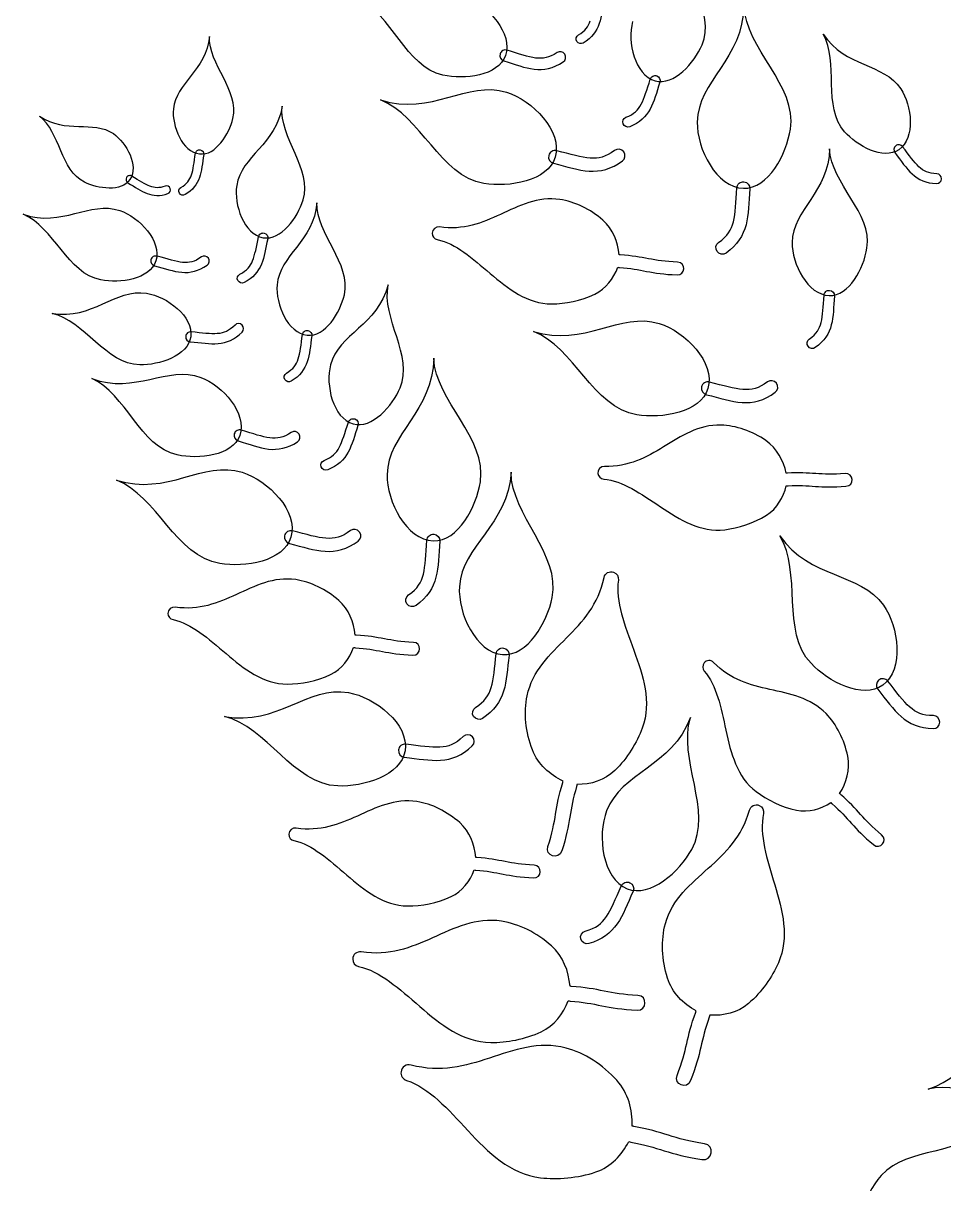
# Model space of a CAD drawing. Extents: x 5.1 to 86.3, y 5.1 to 86.3.
# Drawn here: x 37.59 to 43.48, y 64.34 to 71.77 of the extents above; entities that cross this region are included whole.
import ezdxf

# ---------------------------------------------------------------- set-up
doc = ezdxf.new("R2010")
doc.units = 0
doc.layers.add('View004', color=7, linetype='CONTINUOUS')

msp = doc.modelspace()

# ---------------------------------------------------------------- linework, layer by layer
at = {"layer": 'View004', "color": 1}
for p, q in [((40.640508, 71.57202), (40.640508, 71.57202)), ((40.675431, 71.561856), (40.675431, 71.561856)), ((41.643704, 71.431787), (41.643704, 71.431787)), ((41.633009, 71.400693), (41.633009, 71.400693)), ((38.722092, 70.958873), (38.722092, 70.958873)), ((43.173512, 70.984275), (43.173512, 70.984275)), ((43.193064, 70.959294), (43.193064, 70.959294)), ((38.717575, 70.932186), (38.717575, 70.932186)), ((40.952188, 70.921979), (40.952188, 70.921979)), ((40.993238, 70.912302), (40.993238, 70.912302)), ((38.249832, 70.781378), (38.249832, 70.781378)), ((38.271719, 70.768622), (38.271719, 70.768622)), ((42.201652, 70.753972), (42.201652, 70.753972)), ((42.198011, 70.712187), (42.198011, 70.712187)), ((39.124416, 70.395816), (39.124416, 70.395816)), ((39.131288, 70.425518), (39.131288, 70.425518)), ((40.205897, 70.42477), (40.20585, 70.424758)), ((38.406282, 70.254968), (38.406282, 70.254968)), ((38.437525, 70.246863), (38.437525, 70.246863)), ((42.747428, 70.025323), (42.747428, 70.025323)), ((42.750352, 70.058875), (42.750352, 70.058875)), ((39.405911, 69.77184), (39.405911, 69.77184)), ((39.410706, 69.801947), (39.410706, 69.801947)), ((38.628484, 69.764025), (38.628484, 69.764025)), ((38.660652, 69.76137), (38.660652, 69.76137)), ((41.930539, 69.440655), (41.930539, 69.440655)), ((41.971589, 69.430978), (41.971589, 69.430978)), ((39.70032, 69.204258), (39.70032, 69.204258)), ((39.711015, 69.235352), (39.711015, 69.235352)), ((38.93954, 69.140232), (38.93954, 69.140232)), ((38.974463, 69.130068), (38.974463, 69.130068)), ((41.267155, 68.886712), (41.267123, 68.886734)), ((39.261405, 68.488221), (39.261405, 68.488221)), ((39.302455, 68.478544), (39.302455, 68.478544)), ((40.21312, 68.455683), (40.21312, 68.455683)), ((40.216761, 68.497468), (40.216761, 68.497468)), ((41.367589, 68.254851), (41.36753, 68.254855)), ((38.515115, 67.991012), (38.515068, 67.991)), ((40.662486, 67.769103), (40.662486, 67.769103)), ((40.65702, 67.727517), (40.65702, 67.727517)), ((41.946646, 67.673436), (41.946671, 67.673398)), ((43.06414, 67.563228), (43.06414, 67.563228)), ((43.090581, 67.531062), (43.090581, 67.531062)), ((39.990558, 67.116178), (39.990558, 67.116178)), ((40.03251, 67.111845), (40.03251, 67.111845)), ((42.299862, 66.76125), (42.299799, 66.761259)), ((39.289044, 66.576632), (39.28904, 66.576686)), ((41.454507, 66.228334), (41.454507, 66.228334)), ((41.472315, 66.26631), (41.472315, 66.26631)), ((39.697381, 65.777962), (39.697414, 65.777975)), ((40.006936, 65.056524), (40.006938, 65.056614))]:
    msp.add_line(p, q, dxfattribs=at)
for points in [[(41.934131, 71.631082), (42.020339, 71.834619), (41.814957, 72.076931), (41.857102, 72.289715)], [(40.275167, 71.436639), (40.036235, 71.488533), (39.948221, 71.828689), (39.729032, 71.926303)], [(40.425641, 71.933457), (40.565525, 71.881414), (40.724907, 71.702667), (40.675431, 71.561856)], [(41.304707, 71.932593), (41.295313, 71.867997), (41.291476, 71.814622), (41.275293, 71.766157)], [(42.200983, 71.881678), (42.197445, 71.541672), (41.906357, 71.397767), (41.902705, 71.135744)], [(42.499599, 71.090274), (42.543477, 71.368795), (42.214493, 71.605312), (42.200983, 71.881678)], [(41.142361, 71.6935), (41.187066, 71.720521), (41.205216, 71.746873), (41.217941, 71.785082)], [(41.488723, 71.778891), (41.454253, 71.648439), (41.50321, 71.437542), (41.633009, 71.400693)], [(41.275293, 71.766157), (41.259155, 71.717688), (41.228215, 71.675097), (41.173567, 71.642067)], [(42.845882, 71.074467), (42.703128, 71.232889), (42.814034, 71.518565), (42.708543, 71.699305)], [(42.708543, 71.699305), (42.851102, 71.485265), (43.094986, 71.514186), (43.205435, 71.349619)], [(38.780347, 71.684246), (38.760378, 71.465739), (38.565661, 71.388328), (38.549677, 71.219985)], [(38.931232, 71.159676), (38.973949, 71.336537), (38.774655, 71.505785), (38.780347, 71.684246)], [(41.132247, 71.65218), (41.12363, 71.666384), (41.128158, 71.684883), (41.142361, 71.6935)], [(41.173567, 71.642067), (41.159363, 71.633449), (41.140864, 71.637977), (41.132247, 71.65218)], [(41.633009, 71.400693), (41.754587, 71.366177), (41.884842, 71.514707), (41.934131, 71.631082)], [(40.675431, 71.561856), (40.629088, 71.429963), (40.41178, 71.406967), (40.275167, 71.436639)], [(40.640508, 71.57202), (40.634994, 71.553066), (40.645838, 71.533219), (40.664768, 71.527622)], [(40.658171, 71.593536), (40.649625, 71.589036), (40.643257, 71.581278), (40.640508, 71.57202)], [(40.685905, 71.59593), (40.676715, 71.5989), (40.666716, 71.598037), (40.658171, 71.593536)], [(40.868102, 71.546085), (40.820396, 71.551807), (40.762555, 71.572482), (40.685905, 71.59593)], [(41.005402, 71.58097), (40.953479, 71.546506), (40.915805, 71.54035), (40.868102, 71.546085)], [(41.05513, 71.570833), (41.044197, 71.587365), (41.021933, 71.591903), (41.005402, 71.58097)], [(41.044993, 71.521105), (41.061524, 71.532038), (41.066063, 71.554302), (41.05513, 71.570833)], [(40.664768, 71.527622), (40.73924, 71.504851), (40.798776, 71.481802), (40.859303, 71.474573)], [(40.859303, 71.474573), (40.919813, 71.467292), (40.981521, 71.478975), (41.044993, 71.521105)], [(39.875469, 71.277616), (40.20128, 71.173962), (40.430339, 71.406643), (40.681713, 71.327646)], [(41.544232, 71.250155), (41.564871, 71.288376), (41.579748, 71.341877), (41.602381, 71.410716)], [(41.602381, 71.410716), (41.604977, 71.419052), (41.610826, 71.425989), (41.618605, 71.429955)], [(41.618605, 71.429955), (41.626383, 71.433921), (41.635433, 71.434581), (41.643704, 71.431787)], [(41.643704, 71.431787), (41.660579, 71.42598), (41.669586, 71.407625), (41.663854, 71.390725)], [(40.681713, 71.327646), (40.846817, 71.275763), (41.042093, 71.078326), (40.993238, 70.912302)], [(41.663854, 71.390725), (41.641856, 71.323847), (41.627849, 71.267857), (41.601641, 71.21938)], [(43.205435, 71.349619), (43.277979, 71.241533), (43.299805, 71.033802), (43.193064, 70.959294)], [(40.537237, 70.743315), (40.257444, 70.789089), (40.135139, 71.177715), (39.875469, 71.277616)], [(38.549677, 71.219985), (38.539177, 71.109418), (38.607219, 70.944706), (38.717575, 70.932186)], [(39.245571, 71.237198), (39.208423, 70.992855), (38.984281, 70.91891), (38.954988, 70.730703)], [(39.379945, 70.637233), (39.43987, 70.83322), (39.227169, 71.036922), (39.245571, 71.237198)], [(41.446898, 71.166921), (41.499419, 71.18731), (41.523604, 71.21193), (41.544232, 71.250155)], [(41.601641, 71.21938), (41.575479, 71.170889), (41.534685, 71.131398), (41.470482, 71.106473)], [(37.980123, 70.751481), (37.827407, 70.826828), (37.825273, 71.071533), (37.693608, 71.174448)], [(37.693608, 71.174448), (37.862613, 71.057782), (38.034997, 71.1513), (38.165562, 71.061848)], [(38.717575, 70.932186), (38.820943, 70.920459), (38.906808, 71.058553), (38.931232, 71.159676)], [(41.428466, 71.124906), (41.421954, 71.141598), (41.430206, 71.160409), (41.446898, 71.166921)], [(41.470482, 71.106473), (41.45379, 71.099961), (41.434979, 71.108213), (41.428466, 71.124906)], [(41.902705, 71.135744), (41.900304, 70.963648), (42.025988, 70.717734), (42.198011, 70.712187)], [(38.165562, 71.061848), (38.251318, 71.003098), (38.328891, 70.855438), (38.271719, 70.768622)], [(42.198011, 70.712187), (42.35914, 70.706991), (42.474512, 70.931025), (42.499599, 71.090274)], [(43.193064, 70.959294), (43.093083, 70.889504), (42.927502, 70.983887), (42.845882, 71.074467)], [(38.701953, 70.954019), (38.707738, 70.958283), (38.714999, 70.960033), (38.722092, 70.958873)], [(38.722092, 70.958873), (38.736575, 70.95642), (38.746352, 70.942721), (38.743963, 70.928227)], [(41.003325, 70.952387), (40.992505, 70.955276), (40.980978, 70.953677), (40.971352, 70.947953)], [(41.432391, 70.945452), (41.41874, 70.96394), (41.392687, 70.967861), (41.374199, 70.954211)], [(42.749814, 70.964386), (42.746973, 70.691372), (42.513239, 70.575821), (42.510307, 70.365425)], [(42.989592, 70.328914), (43.024826, 70.552557), (42.760662, 70.742472), (42.749814, 70.964386)], [(43.173512, 70.984275), (43.159955, 70.973662), (43.157527, 70.954087), (43.16808, 70.940483)], [(43.196976, 70.990515), (43.188633, 70.99168), (43.180174, 70.989431), (43.173512, 70.984275)], [(43.217833, 70.978086), (43.212838, 70.984869), (43.205318, 70.98935), (43.196976, 70.990515)], [(43.321458, 70.850008), (43.290592, 70.878354), (43.260165, 70.922449), (43.217833, 70.978086)], [(38.665664, 70.798023), (38.6773, 70.831832), (38.682208, 70.877277), (38.691357, 70.936219)], [(38.691357, 70.936219), (38.692348, 70.943337), (38.696168, 70.949755), (38.701953, 70.954019)], [(38.743963, 70.928227), (38.735066, 70.870964), (38.731199, 70.823613), (38.716415, 70.780728)], [(40.993238, 70.912302), (40.947477, 70.756793), (40.697212, 70.717141), (40.537237, 70.743315)], [(40.952188, 70.921979), (40.946938, 70.899699), (40.960686, 70.877367), (40.982942, 70.87202)], [(40.971352, 70.947953), (40.961726, 70.94223), (40.954817, 70.932865), (40.952188, 70.921979)], [(41.217297, 70.905586), (41.161709, 70.909353), (41.093491, 70.929828), (41.003325, 70.952387)], [(41.211393, 70.822247), (41.281899, 70.817442), (41.352657, 70.834669), (41.423633, 70.887259)], [(41.374199, 70.954211), (41.316138, 70.911189), (41.272879, 70.901803), (41.217297, 70.905586)], [(41.423633, 70.887259), (41.442121, 70.90091), (41.446042, 70.926964), (41.432391, 70.945452)], [(43.16808, 70.940483), (43.209215, 70.886436), (43.239633, 70.839796), (43.278809, 70.803853)], [(40.982942, 70.87202), (41.070545, 70.850115), (41.140869, 70.826992), (41.211393, 70.822247)], [(43.436441, 70.804789), (43.382125, 70.806827), (43.352314, 70.821654), (43.321458, 70.850008)], [(38.271719, 70.768622), (38.218167, 70.687305), (38.06744, 70.708399), (37.980123, 70.751481)], [(38.249832, 70.781378), (38.24291, 70.769499), (38.246893, 70.754259), (38.258742, 70.747285)], [(38.265395, 70.792941), (38.258862, 70.79134), (38.253251, 70.787171), (38.249832, 70.781378)], [(38.258742, 70.747285), (38.305229, 70.719343), (38.341576, 70.693731), (38.38126, 70.678642)], [(38.284541, 70.789883), (38.278831, 70.793439), (38.271928, 70.794541), (38.265395, 70.792941)], [(38.399262, 70.725484), (38.367988, 70.737394), (38.332386, 70.761116), (38.284541, 70.789883)], [(38.597778, 70.717373), (38.637698, 70.740975), (38.654038, 70.764213), (38.665664, 70.798023)], [(38.716415, 70.780728), (38.701671, 70.737839), (38.673837, 70.700296), (38.625038, 70.671444)], [(42.15701, 70.71514), (42.15765, 70.726259), (42.162749, 70.736649), (42.171152, 70.743959)], [(42.171152, 70.743959), (42.179555, 70.751268), (42.190552, 70.754878), (42.201652, 70.753972)], [(42.201652, 70.753972), (42.22433, 70.751994), (42.241143, 70.732056), (42.239264, 70.70937)], [(43.278809, 70.803853), (43.317947, 70.767883), (43.36759, 70.74473), (43.433988, 70.742238)], [(43.433988, 70.742238), (43.451261, 70.741561), (43.465812, 70.755014), (43.46649, 70.772287)], [(43.46649, 70.772287), (43.467167, 70.78956), (43.453714, 70.804111), (43.436441, 70.804789)], [(38.38126, 70.678642), (38.420924, 70.663521), (38.464594, 70.661013), (38.514588, 70.678784)], [(38.497926, 70.725913), (38.457028, 70.711376), (38.430531, 70.713567), (38.399262, 70.725484)], [(38.529822, 70.71068), (38.525221, 70.723694), (38.51094, 70.730514), (38.497926, 70.725913)], [(38.514588, 70.678784), (38.527603, 70.683385), (38.534423, 70.697665), (38.529822, 70.71068)], [(38.588443, 70.680779), (38.580916, 70.693462), (38.585095, 70.709846), (38.597778, 70.717373)], [(38.625038, 70.671444), (38.612355, 70.663916), (38.595971, 70.668096), (38.588443, 70.680779)], [(38.954988, 70.730703), (38.935746, 70.607089), (39.001175, 70.417314), (39.124416, 70.395816)], [(41.023752, 70.640556), (40.881167, 70.660962), (40.762138, 70.599371), (40.643629, 70.545156)], [(42.134595, 70.498469), (42.148343, 70.552145), (42.150244, 70.622953), (42.15701, 70.71514)], [(42.239264, 70.70937), (42.232679, 70.619808), (42.232624, 70.546186), (42.215147, 70.478098)], [(37.588535, 70.545475), (37.836049, 70.460599), (38.015284, 70.634715), (38.206268, 70.569977)], [(39.124416, 70.395816), (39.239851, 70.375679), (39.345684, 70.525175), (39.379945, 70.637233)], [(39.468387, 70.619601), (39.448284, 70.37327), (39.229814, 70.283949), (39.213652, 70.094163)], [(39.644072, 70.030408), (39.690251, 70.23008), (39.463927, 70.418531), (39.468387, 70.619601)], [(41.298748, 70.507828), (41.219658, 70.577672), (41.117907, 70.627091), (41.023752, 70.640556)], [(38.085739, 70.125359), (37.872444, 70.165163), (37.785508, 70.464601), (37.588535, 70.545475)], [(38.206268, 70.569977), (38.331706, 70.527458), (38.477743, 70.373057), (38.437525, 70.246863)], [(40.643629, 70.545156), (40.52512, 70.490945), (40.406857, 70.44182), (40.252599, 70.464435)], [(40.252599, 70.464435), (40.228241, 70.468083), (40.206269, 70.449379), (40.205897, 70.42477)], [(41.403393, 70.285892), (41.395337, 70.368871), (41.364701, 70.449587), (41.298748, 70.507828)], [(42.039816, 70.365411), (42.098528, 70.406856), (42.120862, 70.444792), (42.134595, 70.498469)], [(42.215147, 70.478098), (42.197733, 70.410007), (42.159432, 70.348538), (42.087662, 70.297875)], [(39.057025, 70.248456), (39.072382, 70.285688), (39.080956, 70.336455), (39.095207, 70.402114)], [(39.095207, 70.402114), (39.0968, 70.410051), (39.101527, 70.41701), (39.108318, 70.421415)], [(39.108318, 70.421415), (39.11511, 70.425821), (39.123391, 70.4273), (39.131288, 70.425518)], [(39.153819, 70.38959), (39.139965, 70.325802), (39.132433, 70.272822), (39.112925, 70.225597)], [(39.131288, 70.425518), (39.147408, 70.421786), (39.157479, 70.405726), (39.153819, 70.38959)], [(40.20585, 70.424758), (40.205641, 70.405241), (40.219287, 70.388293), (40.238424, 70.384387)], [(40.238424, 70.384387), (40.356624, 70.359824), (40.464159, 70.263467), (40.578049, 70.166739)], [(42.029971, 70.30772), (42.016759, 70.32637), (42.021167, 70.352199), (42.039816, 70.365411)], [(42.510307, 70.365425), (42.508379, 70.227238), (42.609299, 70.029777), (42.747428, 70.025323)], [(42.087662, 70.297875), (42.069012, 70.284663), (42.043183, 70.289071), (42.029971, 70.30772)], [(42.747428, 70.025323), (42.876809, 70.021151), (42.969449, 70.201043), (42.989592, 70.328914)], [(38.437525, 70.246863), (38.399855, 70.128661), (38.207693, 70.102599), (38.085739, 70.125359)], [(38.406282, 70.254968), (38.401885, 70.238011), (38.412022, 70.220689), (38.428959, 70.216218)], [(38.421389, 70.274514), (38.413926, 70.270299), (38.40848, 70.263252), (38.406282, 70.254968)], [(38.445928, 70.27736), (38.437699, 70.279755), (38.428852, 70.278729), (38.421389, 70.274514)], [(38.428959, 70.216218), (38.495612, 70.19796), (38.549023, 70.179066), (38.602902, 70.174231)], [(38.608843, 70.237895), (38.566377, 70.241727), (38.514531, 70.258559), (38.445928, 70.27736)], [(38.602902, 70.174231), (38.656766, 70.16935), (38.7112, 70.181321), (38.766403, 70.220347)], [(38.729724, 70.272417), (38.684565, 70.240493), (38.651307, 70.23405), (38.608843, 70.237895)], [(38.774099, 70.264722), (38.763971, 70.279101), (38.744103, 70.282546), (38.729724, 70.272417)], [(38.766403, 70.220347), (38.780782, 70.230475), (38.784228, 70.250343), (38.774099, 70.264722)], [(38.975272, 70.16234), (39.021744, 70.186193), (39.041679, 70.211222), (39.057025, 70.248456)], [(39.112925, 70.225597), (39.093463, 70.178365), (39.059642, 70.138023), (39.002833, 70.108865)], [(41.410613, 70.285619), (41.408181, 70.285926), (41.405825, 70.286016), (41.403393, 70.285892)], [(41.776838, 70.23913), (41.619202, 70.245058), (41.56118, 70.276848), (41.410613, 70.285619)], [(41.773418, 70.157765), (41.828837, 70.154193), (41.832333, 70.23806), (41.776838, 70.23913)], [(38.962315, 70.121822), (38.954704, 70.136588), (38.960505, 70.154729), (38.975272, 70.16234)], [(40.578049, 70.166739), (40.691939, 70.070011), (40.814525, 69.972158), (40.970812, 69.972206)], [(41.246801, 70.033826), (41.319746, 70.068786), (41.367138, 70.133478), (41.39414, 70.20645)], [(41.39414, 70.20645), (41.397788, 70.205386), (41.401588, 70.204626), (41.405403, 70.204474)], [(41.405403, 70.204474), (41.545332, 70.196365), (41.605847, 70.164103), (41.773418, 70.157765)], [(37.773155, 69.910715), (38.031523, 69.869324), (38.178415, 70.071474), (38.377645, 70.040278)], [(39.002833, 70.108865), (38.988066, 70.101254), (38.969925, 70.107055), (38.962315, 70.121822)], [(39.213652, 70.094163), (39.203035, 69.969511), (39.281475, 69.784734), (39.405911, 69.77184)], [(39.924413, 70.09328), (39.857229, 69.835322), (39.608513, 69.781074), (39.556034, 69.582456)], [(40.001442, 69.434647), (40.08765, 69.638184), (39.882268, 69.880496), (39.924413, 70.09328)], [(38.377645, 70.040278), (38.508499, 70.019791), (38.678743, 69.892577), (38.660652, 69.76137)], [(39.405911, 69.77184), (39.522466, 69.759762), (39.617669, 69.916242), (39.644072, 70.030408)], [(40.970812, 69.972206), (41.056716, 69.97223), (41.15906, 69.991776), (41.246801, 70.033826)], [(42.696507, 69.853715), (42.707546, 69.896814), (42.709073, 69.953672), (42.714505, 70.027694)], [(42.714505, 70.027694), (42.71502, 70.036622), (42.719114, 70.044965), (42.725861, 70.050835)], [(42.725861, 70.050835), (42.732608, 70.056704), (42.741438, 70.059603), (42.750352, 70.058875)], [(42.750352, 70.058875), (42.768561, 70.057287), (42.782061, 70.041278), (42.780553, 70.023061)], [(42.780553, 70.023061), (42.775265, 69.951146), (42.775221, 69.89203), (42.761188, 69.837357)], [(40.85382, 69.796292), (41.179631, 69.692638), (41.40869, 69.925319), (41.660064, 69.846322)], [(38.334762, 69.581613), (38.117803, 69.584433), (37.98104, 69.864642), (37.773155, 69.910715)], [(38.989241, 69.836406), (38.976807, 69.848846), (38.956643, 69.84885), (38.944203, 69.836416)], [(41.660064, 69.846322), (41.825168, 69.794439), (42.020444, 69.597002), (41.971589, 69.430978)], [(42.620403, 69.746874), (42.667546, 69.780153), (42.68548, 69.810614), (42.696507, 69.853715)], [(38.640033, 69.785862), (38.6334, 69.780436), (38.629235, 69.772563), (38.628484, 69.764025)], [(38.663727, 69.792854), (38.65521, 69.79381), (38.646667, 69.791289), (38.640033, 69.785862)], [(38.830987, 69.781771), (38.78849, 69.7783), (38.734532, 69.786036), (38.663727, 69.792854)], [(38.944203, 69.836416), (38.905155, 69.797253), (38.873484, 69.78523), (38.830987, 69.781771)], [(38.835998, 69.718027), (38.889905, 69.72241), (38.941497, 69.743495), (38.989231, 69.791369)], [(38.989231, 69.791369), (39.00167, 69.803803), (39.001675, 69.823967), (38.989241, 69.836406)], [(39.348908, 69.620159), (39.361645, 69.658366), (39.366676, 69.709606), (39.376336, 69.776095)], [(39.376336, 69.776095), (39.377374, 69.784124), (39.381606, 69.791394), (39.388076, 69.79626)], [(39.388076, 69.79626), (39.394545, 69.801126), (39.402704, 69.803177), (39.410706, 69.801947)], [(39.435675, 69.767669), (39.426281, 69.703074), (39.422444, 69.649699), (39.406261, 69.601234)], [(39.410706, 69.801947), (39.427046, 69.799343), (39.438207, 69.784021), (39.435675, 69.767669)], [(41.515588, 69.26199), (41.235795, 69.307765), (41.11349, 69.696391), (40.85382, 69.796292)], [(42.761188, 69.837357), (42.747205, 69.782683), (42.71645, 69.733326), (42.658821, 69.692644)], [(38.660652, 69.76137), (38.643706, 69.638473), (38.458811, 69.58), (38.334762, 69.581613)], [(38.628484, 69.764025), (38.627045, 69.746566), (38.639989, 69.731229), (38.657441, 69.729713)], [(38.657441, 69.729713), (38.726232, 69.723098), (38.782084, 69.713597), (38.835998, 69.718027)], [(42.612497, 69.70055), (42.601888, 69.715525), (42.605428, 69.736265), (42.620403, 69.746874)], [(42.658821, 69.692644), (42.643846, 69.682036), (42.623106, 69.685575), (42.612497, 69.70055)], [(39.273328, 69.528577), (39.318034, 69.555597), (39.336183, 69.58195), (39.348908, 69.620159)], [(40.216092, 69.625174), (40.212554, 69.285168), (39.921466, 69.141263), (39.917814, 68.87924)], [(40.514708, 68.83377), (40.558586, 69.112291), (40.229602, 69.348808), (40.216092, 69.625174)], [(38.028064, 69.494515), (38.304049, 69.390721), (38.511697, 69.580909), (38.724674, 69.501669)], [(39.406261, 69.601234), (39.390123, 69.552765), (39.359183, 69.510174), (39.304534, 69.477143)], [(39.556034, 69.582456), (39.521564, 69.452004), (39.570521, 69.241107), (39.70032, 69.204258)], [(38.574199, 69.004851), (38.335267, 69.056745), (38.247253, 69.396901), (38.028064, 69.494515)], [(38.724674, 69.501669), (38.864557, 69.449626), (39.023939, 69.270879), (38.974463, 69.130068)], [(39.263214, 69.487257), (39.254597, 69.50146), (39.259125, 69.51996), (39.273328, 69.528577)], [(39.304534, 69.477143), (39.290331, 69.468526), (39.271832, 69.473054), (39.263214, 69.487257)], [(41.981676, 69.471063), (41.970856, 69.473951), (41.959329, 69.472353), (41.949703, 69.466629)], [(42.195648, 69.424261), (42.140061, 69.428029), (42.071842, 69.448504), (41.981676, 69.471063)], [(42.35255, 69.472886), (42.294489, 69.429865), (42.25123, 69.420479), (42.195648, 69.424261)], [(42.410742, 69.464128), (42.397092, 69.482616), (42.371038, 69.486537), (42.35255, 69.472886)], [(39.70032, 69.204258), (39.821898, 69.169742), (39.952153, 69.318272), (40.001442, 69.434647)], [(41.971589, 69.430978), (41.925828, 69.275469), (41.675563, 69.235817), (41.515588, 69.26199)], [(41.930539, 69.440655), (41.925289, 69.418375), (41.939037, 69.396043), (41.961293, 69.390696)], [(41.949703, 69.466629), (41.940077, 69.460905), (41.933168, 69.451541), (41.930539, 69.440655)], [(42.189744, 69.340923), (42.26025, 69.336118), (42.331008, 69.353345), (42.401984, 69.405935)], [(42.401984, 69.405935), (42.420472, 69.419586), (42.424393, 69.445639), (42.410742, 69.464128)], [(41.961293, 69.390696), (42.048896, 69.36879), (42.11922, 69.345667), (42.189744, 69.340923)], [(39.611543, 69.05372), (39.632182, 69.091941), (39.647059, 69.145442), (39.669692, 69.214281)], [(39.731165, 69.19429), (39.709167, 69.127413), (39.695161, 69.071422), (39.668952, 69.022945)], [(39.669692, 69.214281), (39.672288, 69.222618), (39.678137, 69.229554), (39.685916, 69.23352)], [(39.685916, 69.23352), (39.693694, 69.237486), (39.702744, 69.238147), (39.711015, 69.235352)], [(39.711015, 69.235352), (39.72789, 69.229545), (39.736897, 69.21119), (39.731165, 69.19429)], [(42.054307, 69.196294), (41.910316, 69.199942), (41.799272, 69.124915), (41.687884, 69.057269)], [(42.342892, 69.096502), (42.256204, 69.156656), (42.149391, 69.193889), (42.054307, 69.196294)], [(38.974463, 69.130068), (38.92812, 68.998175), (38.710812, 68.975179), (38.574199, 69.004851)], [(38.93954, 69.140232), (38.934026, 69.121278), (38.94487, 69.101432), (38.9638, 69.095834)], [(38.957203, 69.161749), (38.948657, 69.157248), (38.942289, 69.14949), (38.93954, 69.140232)], [(38.984937, 69.164142), (38.975747, 69.167112), (38.965748, 69.166249), (38.957203, 69.161749)], [(39.167135, 69.114297), (39.119428, 69.12002), (39.061587, 69.140694), (38.984937, 69.164142)], [(39.304434, 69.149183), (39.252512, 69.114718), (39.214837, 69.108562), (39.167135, 69.114297)], [(39.354162, 69.139046), (39.34323, 69.155577), (39.320965, 69.160115), (39.304434, 69.149183)], [(39.344025, 69.089317), (39.360557, 69.10025), (39.365095, 69.122514), (39.354162, 69.139046)], [(38.9638, 69.095834), (39.038272, 69.073064), (39.097808, 69.050015), (39.158336, 69.042785)], [(39.158336, 69.042785), (39.218845, 69.035505), (39.280554, 69.047187), (39.344025, 69.089317)], [(39.51421, 68.970487), (39.566731, 68.990875), (39.590915, 69.015495), (39.611543, 69.05372)], [(41.687884, 69.057269), (41.576496, 68.989621), (41.46476, 68.927058), (41.308917, 68.931552)], [(42.472674, 68.888265), (42.455004, 68.96974), (42.41518, 69.046338), (42.342892, 69.096502)], [(38.184687, 68.843858), (38.510497, 68.740204), (38.739556, 68.972885), (38.990931, 68.893888)], [(39.495777, 68.928471), (39.489265, 68.945163), (39.497517, 68.963974), (39.51421, 68.970487)], [(39.668952, 69.022945), (39.64279, 68.974454), (39.601996, 68.934963), (39.537793, 68.910039)], [(38.990931, 68.893888), (39.156034, 68.842006), (39.35131, 68.644568), (39.302455, 68.478544)], [(39.537793, 68.910039), (39.521101, 68.903526), (39.50229, 68.911779), (39.495777, 68.928471)], [(39.917814, 68.87924), (39.915413, 68.707144), (40.041097, 68.46123), (40.21312, 68.455683)], [(40.711168, 68.895758), (40.692754, 68.556233), (40.395647, 68.425204), (40.380533, 68.163592)], [(40.974864, 68.092044), (41.03089, 68.368378), (40.712571, 68.619065), (40.711168, 68.895758)], [(41.308917, 68.931552), (41.2843, 68.932312), (41.264654, 68.911199), (41.267155, 68.886712)], [(41.267123, 68.886734), (41.269175, 68.867324), (41.284717, 68.852086), (41.304173, 68.850429)], [(42.479894, 68.888836), (42.477462, 68.88886), (42.47503, 68.888669), (42.472674, 68.888265)], [(42.849042, 68.88534), (42.691786, 68.872891), (42.630459, 68.897683), (42.479894, 68.888836)], [(42.855122, 68.804133), (42.910579, 68.807021), (42.904287, 68.890745), (42.849042, 68.88534)], [(38.846454, 68.309557), (38.566661, 68.355331), (38.444357, 68.743957), (38.184687, 68.843858)], [(40.21312, 68.455683), (40.374249, 68.450487), (40.489621, 68.674521), (40.514708, 68.83377)], [(41.304173, 68.850429), (41.42443, 68.839804), (41.542456, 68.756624), (41.666837, 68.67382)], [(42.34652, 68.619704), (42.414897, 68.662925), (42.45443, 68.732694), (42.472749, 68.808316)], [(42.472749, 68.808316), (42.476473, 68.807677), (42.480349, 68.807328), (42.484171, 68.807629)], [(42.484171, 68.807629), (42.624092, 68.815875), (42.687953, 68.790879), (42.855122, 68.804133)], [(41.666837, 68.67382), (41.791218, 68.591016), (41.924368, 68.508108), (42.079585, 68.526359)], [(42.079585, 68.526359), (42.164902, 68.536391), (42.264273, 68.567718), (42.34652, 68.619704)], [(39.280569, 68.514196), (39.270944, 68.508472), (39.264034, 68.499107), (39.261405, 68.488221)], [(39.312542, 68.518629), (39.301723, 68.521518), (39.290195, 68.519919), (39.280569, 68.514196)], [(39.526514, 68.471828), (39.470927, 68.475595), (39.402708, 68.49607), (39.312542, 68.518629)], [(39.683416, 68.520453), (39.625355, 68.477431), (39.582097, 68.468045), (39.526514, 68.471828)], [(39.741609, 68.511694), (39.727958, 68.530182), (39.701904, 68.534103), (39.683416, 68.520453)], [(39.73285, 68.453501), (39.751338, 68.467152), (39.755259, 68.493206), (39.741609, 68.511694)], [(39.302455, 68.478544), (39.256694, 68.323035), (39.006429, 68.283383), (38.846454, 68.309557)], [(39.261405, 68.488221), (39.256156, 68.465942), (39.269903, 68.44361), (39.292159, 68.438262)], [(39.292159, 68.438262), (39.379762, 68.416357), (39.450086, 68.393234), (39.52061, 68.388489)], [(39.52061, 68.388489), (39.591117, 68.383685), (39.661875, 68.400911), (39.73285, 68.453501)], [(40.149704, 68.241965), (40.163452, 68.295641), (40.165353, 68.366449), (40.172119, 68.458636)], [(40.172119, 68.458636), (40.172759, 68.469755), (40.177858, 68.480145), (40.186261, 68.487455)], [(40.186261, 68.487455), (40.194664, 68.494764), (40.205661, 68.498374), (40.216761, 68.497468)], [(40.216761, 68.497468), (40.239439, 68.49549), (40.256252, 68.475552), (40.254373, 68.452866)], [(40.254373, 68.452866), (40.247788, 68.363304), (40.247733, 68.289682), (40.230256, 68.221594)], [(42.631396, 67.67128), (42.439099, 67.874671), (42.57565, 68.253014), (42.431547, 68.486862)], [(42.431547, 68.486862), (42.625337, 68.210484), (42.944447, 68.256098), (43.094547, 68.043628)], [(39.33297, 68.206798), (39.190385, 68.227204), (39.071357, 68.165613), (38.952847, 68.111398)], [(39.607966, 68.074071), (39.528876, 68.143915), (39.427125, 68.193334), (39.33297, 68.206798)], [(40.054925, 68.108907), (40.113637, 68.150352), (40.135971, 68.188288), (40.149704, 68.241965)], [(40.230256, 68.221594), (40.212842, 68.153503), (40.174541, 68.092034), (40.102771, 68.041371)], [(41.06603, 67.833224), (41.170841, 67.93885), (41.2701, 68.046217), (41.306675, 68.220438)], [(41.306675, 68.220438), (41.312375, 68.247973), (41.341072, 68.264153), (41.367589, 68.254851)], [(41.36753, 68.254855), (41.388529, 68.247407), (41.401312, 68.226081), (41.397953, 68.204034)], [(40.380533, 68.163592), (40.370603, 67.991765), (40.485404, 67.740587), (40.65702, 67.727517)], [(41.397953, 68.204034), (41.377676, 68.067687), (41.438544, 67.914466), (41.497308, 67.75429)], [(38.952847, 68.111398), (38.834338, 68.057187), (38.716076, 68.008062), (38.561817, 68.030677)], [(39.712611, 67.852135), (39.704555, 67.935113), (39.673919, 68.015829), (39.607966, 68.074071)], [(40.04508, 68.051216), (40.031867, 68.069866), (40.036275, 68.095695), (40.054925, 68.108907)], [(40.65702, 67.727517), (40.817767, 67.715275), (40.942832, 67.934046), (40.974864, 68.092044)], [(38.515068, 67.991), (38.514859, 67.971483), (38.528505, 67.954535), (38.547642, 67.950629)], [(38.561817, 68.030677), (38.537459, 68.034325), (38.515487, 68.015621), (38.515115, 67.991012)], [(40.102771, 68.041371), (40.084121, 68.028159), (40.058292, 68.032567), (40.04508, 68.051216)], [(43.094547, 68.043628), (43.193135, 67.904079), (43.228303, 67.632185), (43.090581, 67.531062)], [(38.547642, 67.950629), (38.665843, 67.926066), (38.773377, 67.829709), (38.887267, 67.732981)], [(39.719831, 67.851861), (39.717399, 67.852168), (39.715043, 67.852258), (39.712611, 67.852135)], [(40.086056, 67.805372), (39.92842, 67.8113), (39.870398, 67.843091), (39.719831, 67.851861)], [(39.556019, 67.600068), (39.628964, 67.635028), (39.676356, 67.69972), (39.703358, 67.772693)], [(39.703358, 67.772693), (39.707006, 67.771629), (39.710806, 67.770869), (39.714621, 67.770717)], [(39.714621, 67.770717), (39.85455, 67.762607), (39.915065, 67.730345), (40.082636, 67.724007)], [(40.082636, 67.724007), (40.138055, 67.720435), (40.141551, 67.804302), (40.086056, 67.805372)], [(40.616187, 67.732262), (40.617314, 67.743342), (40.622862, 67.753499), (40.631577, 67.760434)], [(40.631577, 67.760434), (40.640292, 67.767369), (40.651436, 67.770494), (40.662486, 67.769103)], [(40.662486, 67.769103), (40.685056, 67.766134), (40.70098, 67.74548), (40.69811, 67.722897)], [(40.813954, 67.463486), (40.848291, 67.624327), (40.961218, 67.727599), (41.06603, 67.833224)], [(38.887267, 67.732981), (39.001157, 67.636253), (39.123743, 67.538401), (39.28003, 67.538448)], [(40.584312, 67.516779), (40.600396, 67.569802), (40.605394, 67.640459), (40.616187, 67.732262)], [(40.69811, 67.722897), (40.687612, 67.633709), (40.684335, 67.56016), (40.663896, 67.492902)], [(41.497308, 67.75429), (41.556072, 67.594115), (41.612606, 67.424175), (41.550949, 67.256715)], [(42.007833, 67.676628), (41.990672, 67.694283), (41.961868, 67.692755), (41.946646, 67.673436)], [(41.946671, 67.673398), (41.93467, 67.658008), (41.93524, 67.636257), (41.948115, 67.621543)], [(41.948115, 67.621543), (42.027201, 67.53033), (42.054265, 67.388498), (42.086158, 67.242519)], [(42.3677, 67.503663), (42.240594, 67.532429), (42.116771, 67.565094), (42.007833, 67.676628)], [(43.090581, 67.531062), (42.961581, 67.436344), (42.741344, 67.554987), (42.631396, 67.67128)], [(39.28003, 67.538448), (39.365934, 67.538472), (39.468278, 67.558018), (39.556019, 67.600068)], [(43.06414, 67.563228), (43.046684, 67.548876), (43.044113, 67.523114), (43.058389, 67.505595)], [(43.094733, 67.572154), (43.083749, 67.57342), (43.072719, 67.570202), (43.06414, 67.563228)], [(43.122491, 67.5565), (43.115724, 67.565243), (43.105716, 67.570887), (43.094733, 67.572154)], [(43.262491, 67.391695), (43.221099, 67.42792), (43.179788, 67.484825), (43.122491, 67.5565)], [(38.877123, 67.330797), (39.213536, 67.269782), (39.410864, 67.529916), (39.670294, 67.483808)], [(39.670294, 67.483808), (39.840687, 67.453528), (40.059671, 67.282763), (40.03251, 67.111845)], [(40.483801, 67.387997), (40.54427, 67.426833), (40.568243, 67.463755), (40.584312, 67.516779)], [(40.663896, 67.492902), (40.643518, 67.425639), (40.602564, 67.365905), (40.528645, 67.318431)], [(40.847782, 67.116475), (40.804112, 67.228762), (40.791268, 67.357279), (40.813954, 67.463486)], [(42.727796, 67.348986), (42.626803, 67.451686), (42.494806, 67.474897), (42.3677, 67.503663)], [(43.058389, 67.505595), (43.114064, 67.435967), (43.155443, 67.375723), (43.207979, 67.329791)], [(43.41479, 67.335973), (43.343454, 67.336941), (43.30387, 67.35546), (43.262491, 67.391695)], [(39.601946, 66.885774), (39.318593, 66.895289), (39.14746, 67.265022), (38.877123, 67.330797)], [(40.47144, 67.330792), (40.459057, 67.350002), (40.464591, 67.375613), (40.483801, 67.387997)], [(40.528645, 67.318431), (40.509435, 67.306048), (40.483824, 67.311582), (40.47144, 67.330792)], [(41.860037, 67.325269), (41.739626, 67.007278), (41.416786, 66.972418), (41.323125, 66.727679)], [(41.86785, 66.479437), (42.004959, 66.725811), (41.777547, 67.061154), (41.860037, 67.325269)], [(42.865954, 67.076678), (42.845427, 67.180178), (42.794492, 67.281179), (42.727796, 67.348986)], [(43.207979, 67.329791), (43.260465, 67.283822), (43.326333, 67.255001), (43.413537, 67.253818)], [(43.455241, 67.294269), (43.455587, 67.316955), (43.437477, 67.335627), (43.41479, 67.335973)], [(41.550949, 67.256715), (41.517061, 67.164668), (41.455775, 67.062698), (41.376123, 66.98525)], [(42.086158, 67.242519), (42.118048, 67.096539), (42.156177, 66.944391), (42.28047, 66.849646)], [(43.413537, 67.253818), (43.436223, 67.253472), (43.454895, 67.271582), (43.455241, 67.294269)], [(40.404951, 67.202262), (40.352887, 67.15215), (40.311189, 67.137294), (40.25558, 67.133917)], [(40.463786, 67.201039), (40.447877, 67.217624), (40.421536, 67.218171), (40.404951, 67.202262)], [(40.462563, 67.142203), (40.479148, 67.158112), (40.479696, 67.184454), (40.463786, 67.201039)], [(40.03251, 67.111845), (40.00707, 66.951751), (39.763957, 66.880332), (39.601946, 66.885774)], [(39.990558, 67.116178), (39.988209, 67.093409), (40.004707, 67.073024), (40.027465, 67.070575)], [(40.006233, 67.144395), (39.997421, 67.137484), (39.99177, 67.127311), (39.990558, 67.116178)], [(40.037374, 67.152892), (40.026273, 67.154369), (40.015045, 67.151306), (40.006233, 67.144395)], [(40.25558, 67.133917), (40.199969, 67.130525), (40.129688, 67.142083), (40.037374, 67.152892)], [(40.260413, 67.05051), (40.330953, 67.054787), (40.398918, 67.080946), (40.462563, 67.142203)], [(41.044361, 66.916849), (40.958617, 66.958193), (40.884197, 67.022841), (40.847782, 67.116475)], [(40.027465, 67.070575), (40.117154, 67.060085), (40.189863, 67.046171), (40.260413, 67.05051)], [(42.814563, 66.836751), (42.858484, 66.907613), (42.88307, 66.990371), (42.865954, 67.076678)], [(41.376123, 66.98525), (41.309904, 66.920863), (41.221899, 66.895579), (41.133055, 66.895409)], [(40.947233, 66.498204), (41.002995, 66.669476), (40.991823, 66.744175), (41.041777, 66.908983)], [(41.130775, 66.882549), (41.084301, 66.729403), (41.095017, 66.651837), (41.035762, 66.469765)], [(41.041777, 66.908983), (41.042399, 66.911719), (41.043221, 66.914303), (41.044361, 66.916849)], [(41.133055, 66.895409), (41.132763, 66.891077), (41.132143, 66.886714), (41.130775, 66.882549)], [(40.108589, 66.785896), (39.966172, 66.807442), (39.846657, 66.746794), (39.727719, 66.693527)], [(42.28047, 66.849646), (42.348787, 66.797571), (42.442014, 66.751038), (42.537283, 66.731262)], [(42.820187, 66.832115), (42.818439, 66.833787), (42.816615, 66.835383), (42.814563, 66.836751)], [(43.083181, 66.573046), (42.961454, 66.673381), (42.934585, 66.733827), (42.820187, 66.832115)], [(40.38252, 66.650983), (40.303988, 66.721458), (40.202636, 66.771683), (40.108589, 66.785896)], [(41.323125, 66.727679), (41.261606, 66.566936), (41.294916, 66.292782), (41.454507, 66.228334)], [(41.973312, 66.358666), (42.084329, 66.457749), (42.18991, 66.558906), (42.236972, 66.730592)], [(42.236972, 66.730592), (42.244344, 66.757724), (42.273953, 66.772141), (42.299862, 66.76125)], [(42.299799, 66.761259), (42.320304, 66.752535), (42.331772, 66.730487), (42.327091, 66.70869)], [(42.537283, 66.731262), (42.616486, 66.714823), (42.693398, 66.737494), (42.759124, 66.779165)], [(42.759124, 66.779165), (42.761404, 66.776125), (42.763912, 66.773161), (42.76686, 66.770737)], [(42.76686, 66.770737), (42.873202, 66.679427), (42.901753, 66.617077), (43.031143, 66.510407)], [(39.727719, 66.693527), (39.608782, 66.640258), (39.490132, 66.59208), (39.336058, 66.615924)], [(40.485394, 66.428221), (40.478022, 66.511261), (40.448009, 66.592217), (40.38252, 66.650983)], [(42.327091, 66.70869), (42.298591, 66.573822), (42.350073, 66.417195), (42.399017, 66.253754)], [(39.28904, 66.576686), (39.288676, 66.557177), (39.302188, 66.540115), (39.321287, 66.536056)], [(39.336058, 66.615924), (39.31173, 66.619724), (39.289614, 66.601233), (39.289044, 66.576632)], [(43.031143, 66.510407), (43.07305, 66.473965), (43.126683, 66.538519), (43.083181, 66.573046)], [(39.321287, 66.536056), (39.439288, 66.510551), (39.546052, 66.413342), (39.659168, 66.315709)], [(41.035762, 66.469765), (41.017727, 66.408972), (40.926492, 66.438285), (40.947233, 66.498204)], [(40.492614, 66.427889), (40.490182, 66.428216), (40.487826, 66.428325), (40.485394, 66.428221)], [(40.858457, 66.378482), (40.700873, 66.385702), (40.643106, 66.417918), (40.492614, 66.427889)], [(41.454507, 66.228334), (41.60399, 66.167968), (41.789456, 66.338568), (41.86785, 66.479437)], [(40.32684, 66.177471), (40.400066, 66.211853), (40.447967, 66.276161), (40.475549, 66.348917)], [(40.475549, 66.348917), (40.479197, 66.347853), (40.482997, 66.347017), (40.486797, 66.346789)], [(40.854429, 66.297146), (40.909818, 66.293118), (40.913983, 66.37697), (40.858457, 66.378482)], [(41.6993, 66.004878), (41.74332, 66.163344), (41.862294, 66.259584), (41.973312, 66.358666)], [(39.659168, 66.315709), (39.772283, 66.218078), (39.894087, 66.119252), (40.050369, 66.118054)], [(40.486797, 66.346789), (40.626657, 66.337563), (40.686914, 66.304822), (40.854429, 66.297146)], [(41.321371, 66.049527), (41.352763, 66.095186), (41.378932, 66.161009), (41.41703, 66.245226)], [(41.492266, 66.211483), (41.455241, 66.129667), (41.429836, 66.060568), (41.389981, 66.002662)], [(41.41703, 66.245226), (41.421461, 66.255445), (41.429826, 66.263444), (41.440232, 66.267412)], [(41.440232, 66.267412), (41.450638, 66.271381), (41.462205, 66.270983), (41.472315, 66.26631)], [(41.472315, 66.26631), (41.492924, 66.256643), (41.501843, 66.232135), (41.492266, 66.211483)], [(42.399017, 66.253754), (42.447969, 66.090313), (42.494104, 65.91726), (42.422418, 65.753843)], [(40.050369, 66.118054), (40.13627, 66.117395), (40.238767, 66.136119), (40.32684, 66.177471)], [(40.650906, 66.020111), (40.485294, 66.045389), (40.346195, 65.975028), (40.207779, 65.913257)], [(40.969307, 65.862779), (40.878074, 65.944864), (40.760268, 66.003437), (40.650906, 66.020111)], [(41.186568, 65.957248), (41.255961, 65.975939), (41.289993, 66.003863), (41.321371, 66.049527)], [(41.389981, 66.002662), (41.350184, 65.944734), (41.293057, 65.900215), (41.208229, 65.877366)], [(41.712046, 65.656455), (41.675262, 65.771182), (41.670223, 65.90024), (41.6993, 66.004878)], [(40.207779, 65.913257), (40.069363, 65.851484), (39.93129, 65.795627), (39.752123, 65.823593)], [(41.157458, 65.906476), (41.151476, 65.928535), (41.164509, 65.951266), (41.186568, 65.957248)], [(41.208229, 65.877366), (41.186171, 65.871384), (41.163439, 65.884417), (41.157458, 65.906476)], [(41.088619, 65.60353), (41.080145, 65.700124), (41.045383, 65.79433), (40.969307, 65.862779)], [(39.697414, 65.777975), (39.69696, 65.755281), (39.712652, 65.735422), (39.734859, 65.730665)], [(39.752123, 65.823593), (39.723836, 65.828077), (39.69808, 65.806576), (39.697381, 65.777962)], [(39.734859, 65.730665), (39.872066, 65.700827), (39.996094, 65.587595), (40.12751, 65.473868)], [(42.422418, 65.753843), (42.383012, 65.664019), (42.315665, 65.565949), (42.231468, 65.493469)], [(41.896171, 65.445287), (41.813088, 65.491753), (41.742722, 65.560787), (41.712046, 65.656455)], [(41.097032, 65.603133), (41.09422, 65.603517), (41.091408, 65.603647), (41.088619, 65.60353)], [(41.522466, 65.545115), (41.339193, 65.553741), (41.272054, 65.591308), (41.097032, 65.603133)], [(41.517678, 65.450521), (41.582096, 65.445809), (41.587066, 65.543273), (41.522466, 65.545115)], [(40.12751, 65.473868), (40.258925, 65.360142), (40.400443, 65.245013), (40.582211, 65.243383)], [(40.903862, 65.312072), (40.98908, 65.351941), (41.044893, 65.426673), (41.077085, 65.511253)], [(41.077085, 65.511253), (41.081341, 65.509961), (41.085711, 65.509049), (41.090165, 65.508821)], [(41.090165, 65.508821), (41.252821, 65.497884), (41.322854, 65.459709), (41.517678, 65.450521)], [(42.231468, 65.493469), (42.161472, 65.433208), (42.072094, 65.413304), (41.983404, 65.418517)], [(41.773876, 65.033298), (41.839913, 65.200878), (41.833285, 65.276117), (41.893131, 65.437596)], [(41.980364, 65.405818), (41.924701, 65.255768), (41.930698, 65.177695), (41.860519, 64.999547)], [(41.893131, 65.437596), (41.893891, 65.440256), (41.894955, 65.44284), (41.896171, 65.445287)], [(41.983404, 65.418517), (41.982849, 65.414185), (41.98196, 65.409891), (41.980364, 65.405818)], [(43.380077, 64.943968), (43.669936, 65.036865), (43.71607, 65.323858), (43.939203, 65.39624)], [(40.582211, 65.243383), (40.682121, 65.242471), (40.801362, 65.264108), (40.903862, 65.312072)], [(41.063228, 65.20787), (40.887522, 65.254208), (40.729397, 65.194342), (40.572997, 65.143658)], [(41.388512, 65.001511), (41.299569, 65.10055), (41.179258, 65.17729), (41.063228, 65.20787)], [(40.071232, 65.099434), (40.041243, 65.107528), (40.010987, 65.087312), (40.006936, 65.056524)], [(40.572997, 65.143658), (40.416597, 65.092974), (40.261247, 65.048636), (40.071232, 65.099434)], [(40.006938, 65.056614), (40.003822, 65.032188), (40.018467, 65.008962), (40.041875, 65.001279)], [(41.860519, 64.999547), (41.838836, 64.939963), (41.749543, 64.97474), (41.773876, 65.033298)], [(40.041875, 65.001279), (40.186419, 64.953292), (40.307146, 64.816887), (40.435783, 64.679094)], [(41.487335, 64.708161), (41.489311, 64.813317), (41.462681, 64.918924), (41.388512, 65.001511)], [(44.135865, 64.89776), (43.909255, 64.786613), (43.620014, 65.005463), (43.380077, 64.943968)], [(43.804129, 64.748017), (43.573164, 64.497203), (43.259763, 64.585522), (43.081083, 64.392855)], [(40.435783, 64.679094), (40.564419, 64.541299), (40.703791, 64.400831), (40.899645, 64.378137)], [(41.496364, 64.706793), (41.4934, 64.70753), (41.49036, 64.708009), (41.487335, 64.708161)], [(41.948523, 64.595216), (41.751851, 64.625624), (41.683768, 64.673881), (41.496364, 64.706793)], [(41.254466, 64.415172), (41.350969, 64.448361), (41.419772, 64.522529), (41.464232, 64.610043)], [(41.464232, 64.610043), (41.46864, 64.608143), (41.473284, 64.606623), (41.478057, 64.605863)], [(41.478057, 64.605863), (41.652225, 64.575334), (41.723362, 64.526094), (41.932427, 64.493749)], [(41.932427, 64.493749), (42.001359, 64.481216), (42.017943, 64.585793), (41.948523, 64.595216)], [(40.899645, 64.378137), (41.007298, 64.365666), (41.138392, 64.375249), (41.254466, 64.415172)], [(43.081083, 64.392855), (42.963725, 64.266314), (42.892174, 63.998789), (43.016548, 63.879137)]]:
    msp.add_open_spline(points, degree=3, dxfattribs=at)

doc.saveas('drawing.dxf')
